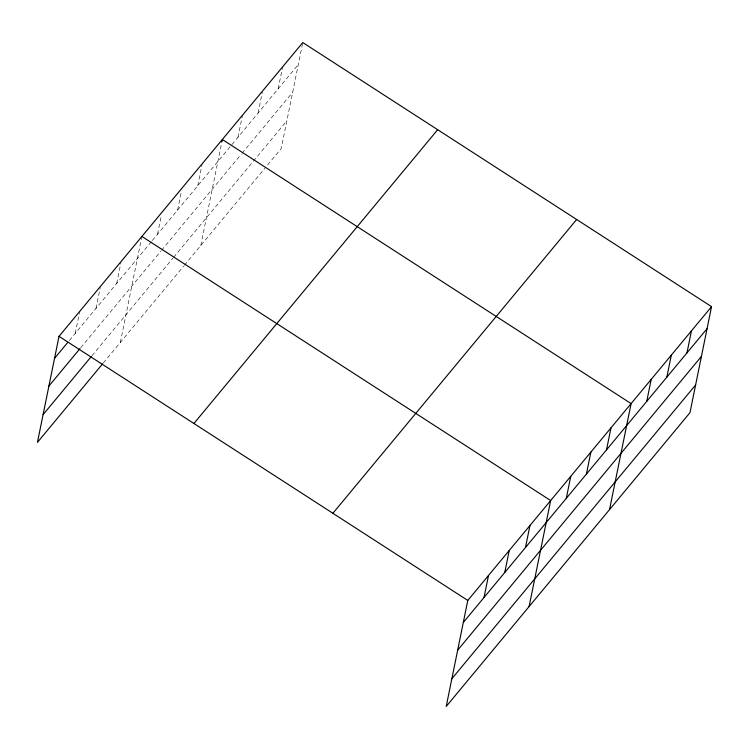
<?xml version="1.0" encoding="UTF-8"?>
<svg xmlns="http://www.w3.org/2000/svg" width="749" height="749" viewBox="0 0 749 749"><rect width="100%" height="100%" fill="white"/><g stroke="black" fill="none" stroke-linecap="round" stroke-linejoin="round"><path stroke-width="0.56" stroke-dasharray="3.75 2.81" d="M75.256 333.38L79.516 312.464M95.984 308.41L100.235 287.494M116.704 283.44L120.954 262.524M120.327 342.471L141.673 237.555M157.533 234.231L160.885 217.716M177.644 209.992L181.221 192.381M197.755 185.752L202.005 164.836M200.769 245.513L221.891 141.701M237.976 137.273L242.451 115.262M258.087 113.043L262.337 92.127M278.188 88.803L282.673 66.792M302.559 43.648L281.212 148.564L265.567 167.42M69.339 340.514L151.57 241.412M152.319 240.513L298.299 64.564M80.723 347.723L160.829 251.177M161.569 250.278L241.272 154.228M242.011 153.33L292.662 92.286M91.93 355.775L172.897 258.19M173.637 257.291L252.591 162.14M253.331 161.241L286.848 120.842M103.306 362.975L183.636 266.167M184.385 265.268L264.828 168.319"/><path stroke-width="1.12" d="M711.55 306.65L467.788 600.436L446.217 706.447L689.979 412.662L711.55 306.65L302.783 42.553L59.021 336.338L37.45 442.35L102.566 363.874M221.891 141.701L222.341 139.501L631.107 403.599L609.536 509.61M484.032 597.477L488.507 575.466M504.751 572.508L509.226 550.487M525.47 547.528L529.946 525.517M529.094 606.559L550.665 500.547L141.898 236.45M566.3 498.319L570.775 476.308M586.411 474.089L590.886 452.068M606.521 449.849L610.997 427.829M646.743 401.37L651.218 379.359M666.853 377.131L671.329 355.12M686.964 352.901L691.439 330.88M54.537 358.35L67.859 342.302M48.9 386.072L79.984 348.613M43.086 414.637L91.191 356.664M193.916 423.494L437.678 129.699M332.893 513.28L576.655 219.494M463.313 622.447L707.075 328.661M457.667 650.169L701.429 356.384M451.862 678.725L695.624 384.939M59.021 336.338L467.788 600.436"/></g></svg>
